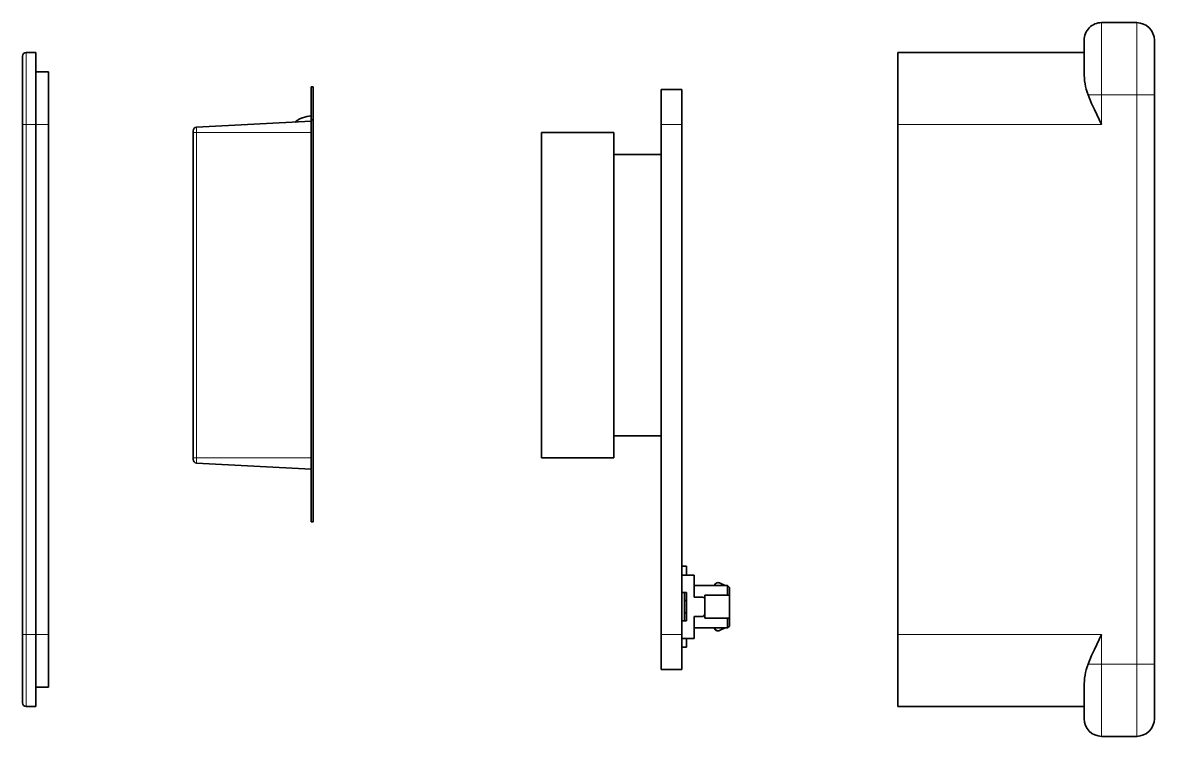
# Model space of a CAD drawing. Extents: x 415 to 970, y 249 to 591.
# Drawn here: x 415.1 to 479.5, y 400.2 to 440.8 of the extents above; entities that cross this region are included whole.
import ezdxf

# ---------------------------------------------------------------- set-up
doc = ezdxf.new("R2010")
doc.units = 0

msp = doc.modelspace()

# ---------------------------------------------------------------- linework, layer by layer
at = {"color": 7, "lineweight": 35, "ltscale": 0.05}
for p, q in [((478.501, 440.8), (476.501, 440.8)), ((451.435, 437), (451.435, 435)), ((452.615, 437), (452.615, 435)), ((451.435, 406), (451.435, 404)), ((452.615, 406), (452.615, 404)), ((478.501, 400.2), (476.501, 400.2))]:
    msp.add_line(p, q, dxfattribs=at)
at = {"color": 7, "lineweight": 13, "ltscale": 0.102499}
for p, q in [((476.501, 436.7), (476.501, 440.8)), ((478.501, 436.7), (478.501, 440.8)), ((476.501, 400.2), (476.501, 404.3)), ((478.501, 400.2), (478.501, 404.3))]:
    msp.add_line(p, q, dxfattribs=at)
at = {"color": 7, "lineweight": 35, "ltscale": 0.045808}
for p, q in [((475.501, 437.968), (475.501, 439.8)), ((475.501, 401.2), (475.501, 403.032))]:
    msp.add_line(p, q, dxfattribs=at)
at = {"color": 7, "lineweight": 35, "ltscale": 0.077499}
for p, q in [((479.501, 436.7), (479.501, 439.8)), ((479.501, 401.2), (479.501, 404.3))]:
    msp.add_line(p, q, dxfattribs=at)
at = {"color": 7, "lineweight": 35, "ltscale": 0.0975}
for p, q in [((415.093, 438.9), (415.093, 435)), ((415.093, 406), (415.093, 402.1))]:
    msp.add_line(p, q, dxfattribs=at)
at = {"color": 7, "lineweight": 13, "ltscale": 0.1025}
for p, q in [((415.293, 439.1), (415.293, 435)), ((415.293, 406), (415.293, 401.9))]:
    msp.add_line(p, q, dxfattribs=at)
at = {"color": 7, "lineweight": 35, "ltscale": 0.01375}
for p, q in [((415.293, 439.1), (415.843, 439.1)), ((455.215, 408.775), (455.215, 408.225)), ((455.215, 408.775), (455.215, 408.225)), ((455.215, 406.925), (455.215, 406.375)), ((455.215, 406.925), (455.215, 406.375)), ((415.293, 401.9), (415.843, 401.9))]:
    msp.add_line(p, q, dxfattribs=at)
at = {"color": 7, "lineweight": 35, "ltscale": 0.1025}
for p, q in [((415.843, 439.1), (415.843, 435)), ((464.901, 439.1), (464.901, 435)), ((415.843, 406), (415.843, 401.9)), ((464.901, 406), (464.901, 401.9))]:
    msp.add_line(p, q, dxfattribs=at)
at = {"color": 7, "lineweight": 35, "ltscale": 0.265}
for p, q in [((475.501, 439.1), (464.901, 439.1)), ((475.501, 401.9), (464.901, 401.9))]:
    msp.add_line(p, q, dxfattribs=at)
at = {"color": 7, "lineweight": 35, "ltscale": 0.018}
for p, q in [((416.563, 438), (415.843, 438)), ((416.563, 403), (415.843, 403))]:
    msp.add_line(p, q, dxfattribs=at)
at = {"color": 7, "lineweight": 35, "ltscale": 0.075}
for p, q in [((416.563, 435), (416.563, 438)), ((416.563, 403), (416.563, 406))]:
    msp.add_line(p, q, dxfattribs=at)
at = {"color": 7, "lineweight": 35, "ltscale": 0.046915}
for p, q in [((431.521, 437.15), (431.521, 435.273)), ((431.621, 437.15), (431.621, 435.273))]:
    msp.add_line(p, q, dxfattribs=at)
at = {"color": 7, "lineweight": 35, "ltscale": 0.0025}
for p, q in [((431.521, 437.15), (431.621, 437.15)), ((431.521, 435.273), (431.621, 435.273)), ((431.521, 412.4), (431.621, 412.4)), ((452.765, 407.925), (452.865, 407.925)), ((452.765, 407.925), (452.865, 407.925)), ((455.215, 408.225), (455.315, 408.225)), ((455.215, 408.225), (455.315, 408.225)), ((452.865, 407.225), (452.765, 407.225)), ((452.865, 407.225), (452.765, 407.225)), ((452.765, 407.225), (452.865, 407.225)), ((452.765, 406.775), (452.865, 406.775)), ((455.315, 406.925), (455.215, 406.925)), ((455.315, 406.925), (455.215, 406.925))]:
    msp.add_line(p, q, dxfattribs=at)
at = {"color": 7, "lineweight": 35, "ltscale": 0.0295}
for p, q in [((452.615, 437), (451.435, 437)), ((452.615, 404), (451.435, 404))]:
    msp.add_line(p, q, dxfattribs=at)
at = {"color": 7, "lineweight": 13, "ltscale": 0.019396}
for p, q in [((475.725, 436.7), (476.501, 436.7)), ((476.501, 404.3), (475.725, 404.3))]:
    msp.add_line(p, q, dxfattribs=at)
at = {"color": 7, "lineweight": 13, "ltscale": 0.05}
for p, q in [((478.501, 436.7), (476.501, 436.7)), ((478.501, 404.3), (476.501, 404.3))]:
    msp.add_line(p, q, dxfattribs=at)
at = {"color": 7, "lineweight": 13, "ltscale": 0.0425}
for p, q in [((476.501, 435), (476.501, 436.7)), ((476.501, 406), (476.501, 404.3))]:
    msp.add_line(p, q, dxfattribs=at)
at = {"color": 7, "lineweight": 13, "ltscale": 0.025}
for p, q in [((479.501, 436.7), (478.501, 436.7)), ((479.501, 404.3), (478.501, 404.3))]:
    msp.add_line(p, q, dxfattribs=at)
at = {"color": 7, "lineweight": 13}
for p, q in [((478.501, 404.3), (478.501, 436.7)), ((415.293, 406), (415.293, 435))]:
    msp.add_line(p, q, dxfattribs=at)
at = {"color": 7, "lineweight": 35}
for p, q in [((479.501, 404.3), (479.501, 436.7)), ((415.093, 406), (415.093, 435)), ((415.843, 406), (415.843, 435)), ((416.563, 406), (416.563, 435)), ((431.521, 412.4), (431.521, 435.273)), ((431.621, 412.4), (431.621, 435.273)), ((451.435, 435), (451.435, 406)), ((452.615, 435), (452.615, 406)), ((464.901, 406), (464.901, 435))]:
    msp.add_line(p, q, dxfattribs=at)
at = {"color": 7, "lineweight": 13, "ltscale": 0.005}
for p, q in [((415.093, 435), (415.293, 435)), ((415.093, 406), (415.293, 406))]:
    msp.add_line(p, q, dxfattribs=at)
at = {"color": 7, "lineweight": 13, "ltscale": 0.01375}
for p, q in [((415.293, 435), (415.843, 435)), ((415.293, 406), (415.843, 406))]:
    msp.add_line(p, q, dxfattribs=at)
at = {"color": 7, "lineweight": 13, "ltscale": 0.018}
for p, q in [((416.563, 435), (415.843, 435)), ((416.563, 406), (415.843, 406))]:
    msp.add_line(p, q, dxfattribs=at)
at = {"color": 7, "lineweight": 35, "ltscale": 0.163485}
for p, q in [((424.991, 434.855), (431.521, 435.197)), ((424.991, 415.745), (431.521, 415.403))]:
    msp.add_line(p, q, dxfattribs=at)
at = {"color": 7, "lineweight": 13, "ltscale": 0.007621}
msp.add_line((424.991, 434.55), (424.991, 434.855), dxfattribs=at)
at = {"color": 7, "lineweight": 13, "ltscale": 0.0295}
for p, q in [((452.615, 435), (451.435, 435)), ((452.615, 406), (451.435, 406))]:
    msp.add_line(p, q, dxfattribs=at)
at = {"color": 7, "lineweight": 13, "ltscale": 0.29}
for p, q in [((476.501, 435), (464.901, 435)), ((476.501, 406), (464.901, 406))]:
    msp.add_line(p, q, dxfattribs=at)
at = {"color": 7, "lineweight": 35, "ltscale": 0.002628}
for p, q in [((424.801, 434.55), (424.801, 434.655)), ((424.801, 415.945), (424.801, 416.05))]:
    msp.add_line(p, q, dxfattribs=at)
at = {"color": 7, "lineweight": 35, "ltscale": 0.4625}
for p, q in [((424.801, 434.55), (424.801, 416.05)), ((444.615, 416.05), (444.615, 434.55)), ((448.735, 416.05), (448.735, 434.55))]:
    msp.add_line(p, q, dxfattribs=at)
at = {"color": 7, "lineweight": 13, "ltscale": 0.004739}
for p, q in [((424.801, 434.55), (424.991, 434.55)), ((424.801, 416.05), (424.991, 416.05))]:
    msp.add_line(p, q, dxfattribs=at)
at = {"color": 7, "lineweight": 13, "ltscale": 0.4625}
msp.add_line((424.991, 434.55), (424.991, 416.05), dxfattribs=at)
at = {"color": 7, "lineweight": 13, "ltscale": 0.163261}
for p, q in [((424.991, 434.55), (431.521, 434.55)), ((424.991, 416.05), (431.521, 416.05))]:
    msp.add_line(p, q, dxfattribs=at)
at = {"color": 7, "lineweight": 35, "ltscale": 0.103}
for p, q in [((448.735, 434.55), (444.615, 434.55)), ((448.735, 416.05), (444.615, 416.05))]:
    msp.add_line(p, q, dxfattribs=at)
at = {"color": 7, "lineweight": 35, "ltscale": 0.0675}
for p, q in [((451.435, 433.3), (448.735, 433.3)), ((451.435, 417.3), (448.735, 417.3))]:
    msp.add_line(p, q, dxfattribs=at)
at = {"color": 7, "lineweight": 13, "ltscale": 0.00762}
msp.add_line((424.991, 415.745), (424.991, 416.05), dxfattribs=at)
at = {"color": 7, "lineweight": 35, "ltscale": 0.005}
for p, q in [((452.665, 409.875), (452.865, 409.875)), ((452.665, 409.875), (452.865, 409.875)), ((452.665, 409.875), (452.865, 409.875)), ((452.665, 409.875), (452.865, 409.875)), ((452.665, 409.875), (452.865, 409.875)), ((452.665, 409.875), (452.865, 409.875)), ((452.665, 409.875), (452.865, 409.875)), ((452.665, 409.875), (452.865, 409.875)), ((452.665, 409.875), (452.865, 409.875)), ((452.665, 409.875), (452.865, 409.875)), ((452.665, 409.875), (452.865, 409.875)), ((452.665, 409.875), (452.865, 409.875)), ((452.665, 409.875), (452.865, 409.875)), ((452.665, 409.875), (452.865, 409.875)), ((452.665, 409.875), (452.865, 409.875)), ((452.665, 409.875), (452.865, 409.875)), ((452.665, 409.875), (452.865, 409.875)), ((452.665, 409.875), (452.865, 409.875)), ((452.665, 409.875), (452.865, 409.875)), ((452.665, 409.875), (452.865, 409.875)), ((452.665, 409.875), (452.865, 409.875)), ((452.665, 409.875), (452.865, 409.875)), ((452.665, 409.875), (452.865, 409.875)), ((452.665, 409.875), (452.865, 409.875)), ((452.665, 409.875), (452.865, 409.875)), ((452.665, 409.875), (452.865, 409.875)), ((452.665, 409.875), (452.865, 409.875)), ((452.665, 409.875), (452.865, 409.875)), ((452.665, 409.875), (452.865, 409.875)), ((452.665, 409.875), (452.865, 409.875)), ((452.665, 409.875), (452.865, 409.875)), ((452.665, 409.875), (452.865, 409.875)), ((452.665, 409.875), (452.865, 409.875)), ((452.665, 409.875), (452.865, 409.875)), ((452.665, 409.875), (452.865, 409.875)), ((452.665, 409.875), (452.865, 409.875)), ((452.665, 409.875), (452.865, 409.875)), ((453.915, 408.025), (453.915, 408.225)), ((453.915, 408.025), (453.915, 408.225)), ((453.915, 406.925), (453.915, 407.125)), ((453.915, 406.925), (453.915, 407.125)), ((452.665, 405.275), (452.865, 405.275)), ((452.665, 405.275), (452.865, 405.275))]:
    msp.add_line(p, q, dxfattribs=at)
at = {"color": 7, "lineweight": 35, "ltscale": 0.0125}
for p, q in [((452.865, 409.875), (452.865, 409.375)), ((452.865, 409.875), (452.865, 409.375)), ((453.815, 408.125), (453.315, 408.125)), ((453.815, 408.125), (453.315, 408.125)), ((453.815, 408.125), (453.315, 408.125)), ((453.315, 407.025), (453.815, 407.025)), ((453.315, 407.025), (453.815, 407.025)), ((452.865, 405.275), (452.865, 405.775)), ((452.865, 405.275), (452.865, 405.775))]:
    msp.add_line(p, q, dxfattribs=at)
at = {"color": 7, "lineweight": 35, "ltscale": 0.0175}
for p, q in [((452.615, 409.375), (453.315, 409.375)), ((452.615, 409.375), (453.315, 409.375)), ((452.765, 407.675), (452.765, 408.375)), ((452.765, 407.675), (452.765, 408.375)), ((452.765, 407.675), (452.765, 408.375)), ((452.765, 408.375), (452.765, 407.675)), ((452.765, 408.375), (452.765, 407.675)), ((452.765, 408.375), (452.765, 407.675)), ((452.765, 408.375), (452.765, 407.675)), ((452.765, 407.675), (452.765, 408.375)), ((452.765, 407.675), (452.765, 408.375)), ((452.765, 407.675), (452.765, 408.375)), ((452.765, 408.375), (452.765, 407.675)), ((452.765, 408.375), (452.765, 407.675)), ((452.765, 408.375), (452.765, 407.675)), ((452.765, 407.675), (452.765, 408.375)), ((452.765, 408.375), (452.765, 407.675)), ((452.765, 407.675), (452.765, 408.375)), ((452.765, 408.375), (452.765, 407.675)), ((452.765, 407.675), (452.765, 408.375)), ((452.765, 407.675), (452.765, 408.375)), ((452.765, 408.375), (452.765, 407.675)), ((452.765, 408.375), (452.765, 407.675)), ((452.765, 407.675), (452.765, 408.375)), ((452.765, 408.375), (452.765, 407.675)), ((452.765, 407.675), (452.765, 408.375)), ((452.765, 408.375), (452.765, 407.675)), ((452.765, 407.675), (452.765, 408.375)), ((452.765, 408.375), (452.765, 407.675)), ((452.765, 407.675), (452.765, 408.375)), ((452.765, 408.375), (452.765, 407.675)), ((452.765, 407.675), (452.765, 408.375)), ((452.765, 408.375), (452.765, 407.675)), ((452.765, 407.675), (452.765, 408.375)), ((452.765, 408.375), (452.765, 407.675)), ((452.765, 407.675), (452.765, 408.375)), ((452.765, 408.375), (452.765, 407.675)), ((452.765, 407.675), (452.765, 408.375)), ((452.765, 407.925), (452.765, 407.225)), ((452.765, 407.925), (452.765, 407.225)), ((452.765, 407.925), (452.765, 407.225)), ((452.865, 407.925), (452.865, 407.225)), ((452.865, 407.225), (452.865, 407.925)), ((452.865, 407.225), (452.865, 407.925)), ((452.765, 407.475), (452.765, 406.775)), ((452.765, 407.475), (452.765, 406.775)), ((452.765, 407.475), (452.765, 406.775)), ((452.765, 406.775), (452.765, 407.475)), ((452.765, 406.775), (452.765, 407.475)), ((452.765, 406.775), (452.765, 407.475)), ((452.765, 407.475), (452.765, 406.775)), ((452.765, 407.475), (452.765, 406.775)), ((452.765, 406.775), (452.765, 407.475)), ((452.765, 406.775), (452.765, 407.475)), ((452.765, 407.475), (452.765, 406.775)), ((452.765, 406.775), (452.765, 407.475)), ((452.765, 407.475), (452.765, 406.775)), ((452.765, 406.775), (452.765, 407.475)), ((452.765, 407.475), (452.765, 406.775)), ((452.765, 407.475), (452.765, 406.775)), ((452.765, 406.775), (452.765, 407.475)), ((452.765, 406.775), (452.765, 407.475)), ((452.765, 406.775), (452.765, 407.475)), ((452.765, 407.475), (452.765, 406.775)), ((452.765, 407.475), (452.765, 406.775)), ((452.765, 406.775), (452.765, 407.475)), ((452.765, 407.475), (452.765, 406.775)), ((452.765, 406.775), (452.765, 407.475)), ((452.765, 407.475), (452.765, 406.775)), ((452.765, 406.775), (452.765, 407.475)), ((452.765, 407.475), (452.765, 406.775)), ((452.765, 406.775), (452.765, 407.475)), ((452.765, 406.775), (452.765, 407.475)), ((452.765, 407.475), (452.765, 406.775)), ((452.765, 407.475), (452.765, 406.775)), ((452.765, 406.775), (452.765, 407.475)), ((452.765, 407.475), (452.765, 406.775)), ((452.765, 406.775), (452.765, 407.475)), ((452.765, 407.475), (452.765, 406.775)), ((452.765, 406.775), (452.765, 407.475)), ((452.615, 405.775), (453.315, 405.775)), ((452.615, 405.775), (453.315, 405.775))]:
    msp.add_line(p, q, dxfattribs=at)
at = {"color": 7, "lineweight": 35, "ltscale": 0.00375}
for p, q in [((452.765, 409.375), (452.615, 409.375)), ((452.615, 406.775), (452.765, 406.775)), ((452.765, 406.775), (452.615, 406.775))]:
    msp.add_line(p, q, dxfattribs=at)
at = {"color": 7, "lineweight": 35, "ltscale": 0.000875092}
msp.add_line((452.765, 409.375), (452.8, 409.375), dxfattribs=at)
at = {"color": 7, "lineweight": 35, "ltscale": 0.001625}
msp.add_line((452.8, 409.375), (452.865, 409.375), dxfattribs=at)
at = {"color": 7, "lineweight": 35, "ltscale": 0.01125}
for p, q in [((452.865, 409.375), (453.315, 409.375)), ((452.765, 407.925), (452.765, 408.375)), ((452.765, 407.925), (452.765, 408.375)), ((452.765, 408.375), (452.765, 407.925)), ((452.865, 407.925), (452.865, 408.375)), ((455.315, 408.675), (455.315, 408.225)), ((455.315, 408.675), (455.315, 408.225)), ((452.765, 406.775), (452.765, 407.225)), ((452.765, 406.775), (452.765, 407.225)), ((452.765, 407.225), (452.765, 406.775)), ((452.865, 406.775), (452.865, 407.225)), ((455.315, 406.925), (455.315, 406.475)), ((455.315, 406.925), (455.315, 406.475))]:
    msp.add_line(p, q, dxfattribs=at)
at = {"color": 7, "lineweight": 35, "ltscale": 0.03125}
for p, q in [((453.315, 408.125), (453.315, 409.375)), ((453.315, 408.125), (453.315, 409.375)), ((453.315, 405.775), (453.315, 407.025)), ((453.315, 405.775), (453.315, 407.025))]:
    msp.add_line(p, q, dxfattribs=at)
at = {"color": 7, "lineweight": 35, "ltscale": 0.00625}
for p, q in [((452.615, 408.375), (452.865, 408.375)), ((452.615, 408.375), (452.865, 408.375)), ((452.865, 406.775), (452.615, 406.775)), ((452.865, 406.775), (452.615, 406.775))]:
    msp.add_line(p, q, dxfattribs=at)
at = {"color": 7, "lineweight": 35, "ltscale": 0.016251}
msp.add_line((452.765, 408.375), (452.765, 407.725), dxfattribs=at)
msp.add_line((452.765, 408.375), (452.765, 407.725), dxfattribs=at)
msp.add_line((452.765, 408.375), (452.765, 407.725), dxfattribs=at)
msp.add_line((452.765, 408.375), (452.765, 407.725), dxfattribs=at)
msp.add_line((452.765, 408.375), (452.765, 407.725), dxfattribs=at)
msp.add_line((452.765, 408.375), (452.765, 407.725), dxfattribs=at)
msp.add_line((452.765, 408.375), (452.765, 407.725), dxfattribs=at)
msp.add_line((452.765, 408.375), (452.765, 407.725), dxfattribs=at)
msp.add_line((452.765, 408.375), (452.765, 407.725), dxfattribs=at)
at = {"color": 7, "lineweight": 35, "ltscale": 0.01625}
for p, q in [((452.765, 408.375), (452.765, 407.725)), ((452.765, 408.375), (452.765, 407.725)), ((452.765, 408.375), (452.765, 407.725)), ((452.765, 408.375), (452.765, 407.725)), ((452.765, 408.375), (452.765, 407.725)), ((452.765, 408.375), (452.765, 407.725)), ((452.765, 408.375), (452.765, 407.725)), ((452.765, 408.375), (452.765, 407.725)), ((452.765, 408.375), (452.765, 407.725)), ((452.765, 408.375), (452.765, 407.725)), ((452.765, 408.375), (452.765, 407.725)), ((452.765, 408.375), (452.765, 407.725)), ((452.765, 408.375), (452.765, 407.725)), ((452.765, 408.375), (452.765, 407.725)), ((452.765, 408.375), (452.765, 407.725)), ((452.765, 408.375), (452.765, 407.725)), ((452.765, 408.375), (452.765, 407.725)), ((452.765, 408.375), (452.765, 407.725)), ((452.765, 408.375), (452.765, 407.725)), ((452.765, 408.375), (452.765, 407.725)), ((452.765, 408.375), (452.765, 407.725)), ((452.765, 408.375), (452.765, 407.725)), ((452.765, 408.375), (452.765, 407.725)), ((452.765, 408.375), (452.765, 407.725)), ((452.765, 408.375), (452.765, 407.725)), ((452.765, 408.375), (452.765, 407.725)), ((452.765, 408.375), (452.765, 407.725)), ((452.765, 408.375), (452.765, 407.725)), ((452.765, 406.775), (452.765, 407.425)), ((452.765, 406.775), (452.765, 407.425)), ((452.765, 406.775), (452.765, 407.425)), ((452.765, 406.775), (452.765, 407.425)), ((452.765, 406.775), (452.765, 407.425)), ((452.765, 406.775), (452.765, 407.425)), ((452.765, 406.775), (452.765, 407.425)), ((452.765, 406.775), (452.765, 407.425)), ((452.765, 406.775), (452.765, 407.425)), ((452.765, 406.775), (452.765, 407.425)), ((452.765, 406.775), (452.765, 407.425)), ((452.765, 406.775), (452.765, 407.425)), ((452.765, 406.775), (452.765, 407.425)), ((452.765, 406.775), (452.765, 407.425)), ((452.765, 406.775), (452.765, 407.425)), ((452.765, 406.775), (452.765, 407.425)), ((452.765, 406.775), (452.765, 407.425)), ((452.765, 406.775), (452.765, 407.425)), ((452.765, 406.775), (452.765, 407.425)), ((452.765, 406.775), (452.765, 407.425)), ((452.765, 406.775), (452.765, 407.425)), ((452.765, 406.775), (452.765, 407.425)), ((452.765, 406.775), (452.765, 407.425)), ((452.765, 406.775), (452.765, 407.425)), ((452.765, 406.775), (452.765, 407.425)), ((452.765, 406.775), (452.765, 407.425)), ((452.765, 406.775), (452.765, 407.425)), ((452.765, 406.775), (452.765, 407.425)), ((452.765, 406.775), (452.765, 407.425)), ((452.765, 406.775), (452.765, 407.425)), ((452.765, 406.775), (452.765, 407.425)), ((452.765, 406.775), (452.765, 407.425)), ((452.765, 406.775), (452.765, 407.425)), ((452.765, 406.775), (452.765, 407.425)), ((452.765, 406.775), (452.765, 407.425)), ((452.765, 406.775), (452.765, 407.425)), ((452.765, 406.775), (452.765, 407.425))]:
    msp.add_line(p, q, dxfattribs=at)
at = {"color": 7, "lineweight": 35, "ltscale": 0.04}
msp.add_line((452.865, 408.375), (452.865, 406.775), dxfattribs=at)
msp.add_line((452.865, 408.375), (452.865, 406.775), dxfattribs=at)
at = {"color": 7, "lineweight": 35, "ltscale": 0.0475}
for p, q in [((455.215, 408.775), (453.315, 408.775)), ((455.215, 408.775), (453.315, 408.775)), ((455.215, 406.375), (453.315, 406.375)), ((455.215, 406.375), (453.315, 406.375))]:
    msp.add_line(p, q, dxfattribs=at)
at = {"color": 7, "lineweight": 35, "ltscale": 0.028748}
msp.add_line((454.465, 408.775), (453.315, 408.775), dxfattribs=at)
at = {"color": 7, "lineweight": 35, "ltscale": 0.000433068}
msp.add_line((454.465, 408.775), (454.471, 408.792), dxfattribs=at)
msp.add_line((454.465, 408.775), (454.471, 408.792), dxfattribs=at)
msp.add_line((454.465, 408.775), (454.471, 408.792), dxfattribs=at)
msp.add_line((454.465, 408.775), (454.471, 408.792), dxfattribs=at)
msp.add_line((454.465, 408.775), (454.471, 408.792), dxfattribs=at)
msp.add_line((454.465, 408.775), (454.471, 408.792), dxfattribs=at)
msp.add_line((454.465, 408.775), (454.471, 408.792), dxfattribs=at)
msp.add_line((454.465, 408.775), (454.471, 408.792), dxfattribs=at)
msp.add_line((454.465, 408.775), (454.471, 408.792), dxfattribs=at)
msp.add_line((454.465, 408.775), (454.471, 408.792), dxfattribs=at)
msp.add_line((454.465, 408.775), (454.471, 408.792), dxfattribs=at)
msp.add_line((454.465, 408.775), (454.471, 408.792), dxfattribs=at)
msp.add_line((454.465, 408.775), (454.471, 408.792), dxfattribs=at)
msp.add_line((454.465, 408.775), (454.471, 408.792), dxfattribs=at)
msp.add_line((454.465, 408.775), (454.471, 408.792), dxfattribs=at)
msp.add_line((454.465, 408.775), (454.471, 408.792), dxfattribs=at)
msp.add_line((454.465, 408.775), (454.471, 408.792), dxfattribs=at)
msp.add_line((454.465, 408.775), (454.471, 408.792), dxfattribs=at)
msp.add_line((454.465, 408.775), (454.471, 408.792), dxfattribs=at)
msp.add_line((454.465, 408.775), (454.471, 408.792), dxfattribs=at)
msp.add_line((454.465, 408.775), (454.471, 408.792), dxfattribs=at)
msp.add_line((454.465, 408.775), (454.471, 408.792), dxfattribs=at)
msp.add_line((454.465, 408.775), (454.471, 408.792), dxfattribs=at)
at = {"color": 7, "lineweight": 35, "ltscale": 0.000433549}
msp.add_line((454.465, 408.775), (454.471, 408.792), dxfattribs=at)
at = {"color": 7, "lineweight": 35, "ltscale": 0.015179}
msp.add_line((454.465, 408.775), (455.072, 408.775), dxfattribs=at)
at = {"color": 7, "lineweight": 35, "ltscale": 0.008896}
msp.add_line((454.75, 408.926), (455.072, 408.775), dxfattribs=at)
msp.add_line((454.75, 408.926), (455.072, 408.775), dxfattribs=at)
msp.add_line((454.75, 408.926), (455.072, 408.775), dxfattribs=at)
msp.add_line((454.75, 408.926), (455.072, 408.775), dxfattribs=at)
msp.add_line((454.75, 408.926), (455.072, 408.775), dxfattribs=at)
msp.add_line((454.75, 408.926), (455.072, 408.775), dxfattribs=at)
msp.add_line((454.75, 408.926), (455.072, 408.775), dxfattribs=at)
msp.add_line((454.75, 408.926), (455.072, 408.775), dxfattribs=at)
msp.add_line((454.75, 408.926), (455.072, 408.775), dxfattribs=at)
msp.add_line((454.75, 408.926), (455.072, 408.775), dxfattribs=at)
msp.add_line((454.75, 408.926), (455.072, 408.775), dxfattribs=at)
msp.add_line((454.75, 408.926), (455.072, 408.775), dxfattribs=at)
msp.add_line((454.75, 408.926), (455.072, 408.775), dxfattribs=at)
msp.add_line((454.75, 408.926), (455.072, 408.775), dxfattribs=at)
msp.add_line((454.75, 408.926), (455.072, 408.775), dxfattribs=at)
msp.add_line((454.75, 408.926), (455.072, 408.775), dxfattribs=at)
msp.add_line((454.75, 408.926), (455.072, 408.775), dxfattribs=at)
msp.add_line((454.75, 408.926), (455.072, 408.775), dxfattribs=at)
msp.add_line((454.75, 408.926), (455.072, 408.775), dxfattribs=at)
msp.add_line((454.75, 408.926), (455.072, 408.775), dxfattribs=at)
msp.add_line((454.75, 408.926), (455.072, 408.775), dxfattribs=at)
msp.add_line((454.75, 408.926), (455.072, 408.775), dxfattribs=at)
msp.add_line((454.75, 408.926), (455.072, 408.775), dxfattribs=at)
msp.add_line((454.75, 408.926), (455.072, 408.775), dxfattribs=at)
msp.add_line((454.75, 408.926), (455.072, 408.775), dxfattribs=at)
msp.add_line((454.75, 408.926), (455.072, 408.775), dxfattribs=at)
msp.add_line((454.75, 408.926), (455.072, 408.775), dxfattribs=at)
msp.add_line((454.75, 408.926), (455.072, 408.775), dxfattribs=at)
msp.add_line((454.75, 408.926), (455.072, 408.775), dxfattribs=at)
msp.add_line((454.75, 408.926), (455.072, 408.775), dxfattribs=at)
msp.add_line((454.75, 408.926), (455.072, 408.775), dxfattribs=at)
msp.add_line((454.75, 408.926), (455.072, 408.775), dxfattribs=at)
msp.add_line((454.75, 408.926), (455.072, 408.775), dxfattribs=at)
msp.add_line((454.75, 408.926), (455.072, 408.775), dxfattribs=at)
msp.add_line((454.75, 408.926), (455.072, 408.775), dxfattribs=at)
msp.add_line((454.75, 408.926), (455.072, 408.775), dxfattribs=at)
msp.add_line((454.75, 408.926), (455.072, 408.775), dxfattribs=at)
at = {"color": 7, "lineweight": 35, "ltscale": 0.003572}
msp.add_line((455.215, 408.775), (455.072, 408.775), dxfattribs=at)
at = {"color": 7, "lineweight": 35, "ltscale": 0.003536}
for p, q in [((455.315, 408.675), (455.215, 408.775)), ((455.315, 408.675), (455.215, 408.775)), ((453.915, 408.025), (453.815, 408.125)), ((453.915, 408.025), (453.815, 408.125)), ((453.815, 407.025), (453.915, 407.125)), ((453.815, 407.025), (453.915, 407.125))]:
    msp.add_line(p, q, dxfattribs=at)
at = {"color": 7, "lineweight": 35, "ltscale": 0.0325}
for p, q in [((453.915, 408.225), (455.215, 408.225)), ((453.915, 408.225), (455.215, 408.225)), ((455.315, 408.225), (455.315, 406.925)), ((455.315, 408.225), (455.315, 406.925)), ((455.215, 406.925), (453.915, 406.925)), ((455.215, 406.925), (453.915, 406.925))]:
    msp.add_line(p, q, dxfattribs=at)
at = {"color": 7, "lineweight": 35, "ltscale": 0.0225}
msp.add_line((453.915, 407.125), (453.915, 408.025), dxfattribs=at)
msp.add_line((453.915, 407.125), (453.915, 408.025), dxfattribs=at)
at = {"color": 7, "lineweight": 35, "ltscale": 0.003751}
msp.add_line((452.615, 406.775), (452.765, 406.775), dxfattribs=at)
at = {"color": 7, "lineweight": 35, "ltscale": 0.035}
msp.add_line((455.315, 406.925), (453.915, 406.925), dxfattribs=at)
at = {"color": 7, "lineweight": 35, "ltscale": 0.003535}
msp.add_line((455.215, 406.375), (455.315, 406.475), dxfattribs=at)
msp.add_line((455.215, 406.375), (455.315, 406.475), dxfattribs=at)
at = {"color": 7, "lineweight": 35, "ltscale": 0.000433791}
msp.add_line((454.465, 406.375), (454.471, 406.359), dxfattribs=at)
msp.add_line((454.465, 406.375), (454.471, 406.359), dxfattribs=at)
msp.add_line((454.465, 406.375), (454.471, 406.359), dxfattribs=at)
msp.add_line((454.465, 406.375), (454.471, 406.359), dxfattribs=at)
msp.add_line((454.465, 406.375), (454.471, 406.359), dxfattribs=at)
msp.add_line((454.465, 406.375), (454.471, 406.359), dxfattribs=at)
msp.add_line((454.465, 406.375), (454.471, 406.359), dxfattribs=at)
msp.add_line((454.465, 406.375), (454.471, 406.359), dxfattribs=at)
msp.add_line((454.465, 406.375), (454.471, 406.359), dxfattribs=at)
msp.add_line((454.465, 406.375), (454.471, 406.359), dxfattribs=at)
msp.add_line((454.465, 406.375), (454.471, 406.359), dxfattribs=at)
msp.add_line((454.465, 406.375), (454.471, 406.359), dxfattribs=at)
msp.add_line((454.465, 406.375), (454.471, 406.359), dxfattribs=at)
msp.add_line((454.465, 406.375), (454.471, 406.359), dxfattribs=at)
msp.add_line((454.465, 406.375), (454.471, 406.359), dxfattribs=at)
msp.add_line((454.465, 406.375), (454.471, 406.359), dxfattribs=at)
msp.add_line((454.465, 406.375), (454.471, 406.359), dxfattribs=at)
msp.add_line((454.465, 406.375), (454.471, 406.359), dxfattribs=at)
at = {"color": 7, "lineweight": 35, "ltscale": 0.000434273}
msp.add_line((454.465, 406.375), (454.471, 406.359), dxfattribs=at)
at = {"color": 7, "lineweight": 35, "ltscale": 0.008897}
msp.add_line((454.75, 406.224), (455.072, 406.375), dxfattribs=at)
msp.add_line((454.75, 406.224), (455.072, 406.375), dxfattribs=at)
at = {"color": 7, "lineweight": 35}
for points in [[(475.725, 436.7), (475.933, 436.192), (476.086, 435.855), (476.501, 435)], [(475.725, 404.3), (475.933, 404.808), (476.086, 405.145), (476.501, 406)]]:
    msp.add_lwpolyline(points, dxfattribs=at)
for centre, radius, start, end in [((476.501, 439.8), 1, 90, 180.00001), ((478.501, 439.8), 1, 0, 90), ((415.293, 438.9), 0.2, 90, 180.00001), ((479.281, 437.981), 3.78, 180.20808, 199.81719), ((431.621, 433.8), 1.7, 93.37229, 127.5378), ((425.001, 434.655), 0.2, 93, 180.00001), ((425.001, 415.945), 0.2, 179.99999, 267), ((452.665, 409.825), 0.05, 90, 179.99999), ((452.665, 409.825), 0.05, 90, 179.99999), ((452.665, 409.825), 0.05, 90.0162, 179.97741), ((452.665, 409.825), 0.05, 90, 179.99999), ((452.665, 409.825), 0.05, 90, 179.99999), ((452.665, 409.825), 0.05, 90.0162, 179.97741), ((452.665, 409.825), 0.05, 90, 179.99999), ((452.665, 409.825), 0.05, 90.0162, 179.97741), ((452.665, 409.825), 0.05, 90, 179.99999), ((452.665, 409.825), 0.05, 90, 180.00001), ((452.665, 409.825), 0.05, 90.0162, 179.97741), ((452.665, 409.825), 0.05, 90.0162, 179.97741), ((452.665, 409.825), 0.05, 90.0162, 179.97741), ((452.665, 409.825), 0.05, 90, 179.99999), ((452.665, 409.825), 0.05, 90, 179.99999), ((452.665, 409.825), 0.05, 90.0162, 179.97741), ((452.665, 409.825), 0.05, 90, 179.99999), ((452.665, 409.825), 0.05, 90.0162, 179.97741), ((452.665, 409.825), 0.05, 90.0162, 179.97741), ((452.665, 409.825), 0.05, 90, 179.99999), ((452.665, 409.825), 0.05, 90.0162, 179.97741), ((452.665, 409.825), 0.05, 90.0162, 179.97741), ((452.665, 409.825), 0.05, 90, 179.99999), ((452.665, 409.825), 0.05, 90.0162, 179.97741), ((452.665, 409.825), 0.05, 90, 179.99999), ((452.665, 409.825), 0.05, 90.0162, 179.97741), ((452.665, 409.825), 0.05, 90, 179.99999), ((452.665, 409.825), 0.05, 90.0162, 179.97741), ((452.665, 409.825), 0.05, 90, 179.99999), ((452.665, 409.825), 0.05, 90.0162, 179.97741), ((452.665, 409.825), 0.05, 90, 179.99999), ((452.665, 409.825), 0.05, 90.0162, 179.97741), ((452.665, 409.825), 0.05, 90, 179.99999), ((452.665, 409.825), 0.05, 90, 179.99999), ((452.665, 409.825), 0.05, 90.0162, 179.97741), ((452.665, 409.825), 0.05, 90.0162, 179.97741), ((452.665, 409.825), 0.05, 90, 179.99999), ((454.665, 408.745), 0.2, 64.90135, 166.54326), ((454.665, 408.745), 0.2, 64.90134, 166.5418), ((454.665, 408.745), 0.2, 64.8781, 166.5749), ((454.665, 408.745), 0.2, 64.8781, 166.5749), ((454.665, 408.745), 0.2, 64.8781, 166.57345), ((454.665, 408.745), 0.2, 64.8781, 166.57345), ((454.665, 408.745), 0.2, 64.8781, 166.57345), ((454.665, 408.745), 0.2, 90, 166.5749), ((454.665, 408.745), 0.2, 64.8781, 166.57345), ((454.665, 408.745), 0.2, 64.8781, 166.57345), ((454.665, 408.745), 0.2, 64.8781, 166.57345), ((454.665, 408.745), 0.2, 64.8781, 166.57345), ((454.665, 408.745), 0.2, 64.8781, 166.57345), ((454.665, 408.745), 0.2, 64.8781, 166.5749), ((454.665, 408.745), 0.2, 64.8781, 166.5749), ((454.665, 408.745), 0.2, 64.8781, 166.5749), ((454.665, 408.745), 0.2, 64.8781, 166.5749), ((454.665, 408.745), 0.2, 64.8781, 166.5749), ((454.665, 408.745), 0.2, 64.8781, 166.57345), ((454.665, 408.745), 0.2, 64.8781, 166.5749), ((454.665, 408.745), 0.2, 64.8781, 166.5749), ((454.665, 408.745), 0.2, 64.8781, 90), ((454.665, 406.405), 0.2, 193.4251, 251.64298), ((454.665, 406.405), 0.2, 193.42655, 256.87564), ((454.665, 406.405), 0.2, 193.4251, 295.1219), ((454.665, 406.405), 0.2, 193.4582, 295.09866), ((454.665, 406.405), 0.2, 193.42655, 270), ((454.665, 406.405), 0.2, 193.42655, 251.47415), ((454.665, 406.405), 0.2, 193.42655, 251.39423), ((454.665, 406.405), 0.2, 193.42655, 251.31691), ((454.665, 406.405), 0.2, 193.42655, 251.55691), ((454.665, 406.405), 0.2, 193.42655, 251.24195), ((454.665, 406.405), 0.2, 193.42655, 251.16918), ((454.665, 406.405), 0.2, 193.42655, 251.09843), ((454.665, 406.405), 0.2, 193.42655, 251.02956), ((454.665, 406.405), 0.2, 193.4251, 250.77061), ((454.665, 406.405), 0.2, 193.4251, 250.83313), ((454.665, 406.405), 0.2, 193.42655, 250.89694), ((454.665, 406.405), 0.2, 193.42655, 250.96243), ((454.665, 406.405), 0.2, 270, 295.1219), ((452.665, 405.325), 0.05, 180.02259, 269.9838), ((452.665, 405.325), 0.05, 180.00001, 270), ((452.665, 405.325), 0.05, 180.00001, 270), ((479.281, 403.019), 3.78, 160.18281, 179.79192), ((415.293, 402.1), 0.2, 180.00001, 270), ((476.501, 401.2), 1, 180.00001, 270), ((478.501, 401.2), 1, 270, 360)]:
    msp.add_arc(centre, radius, start, end, dxfattribs=at)

doc.saveas('drawing.dxf')
